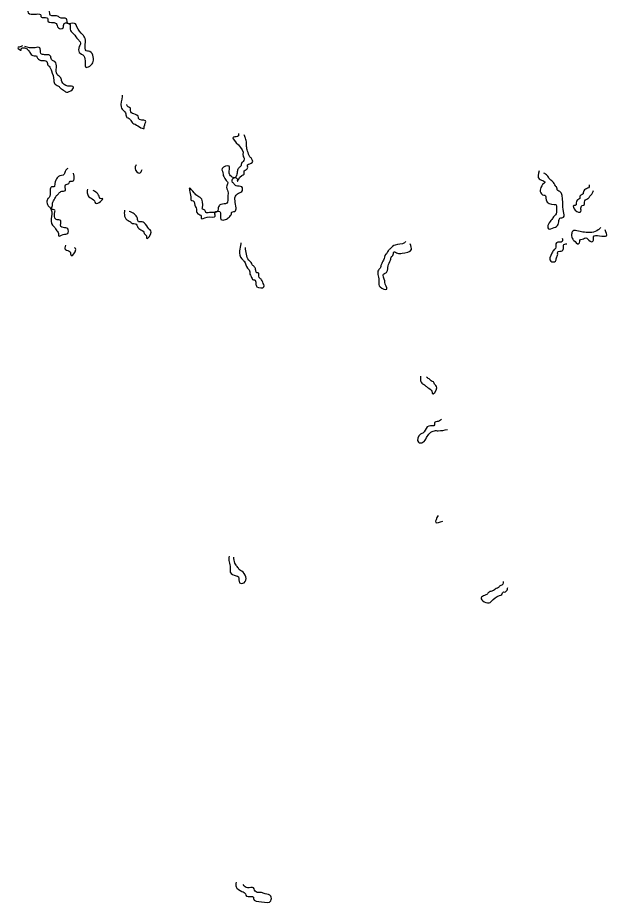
# Model space of a CAD drawing. Header units: metres. Extents: x 0 to 100, y 0 to 141.
# Drawn here: x 1.27 to 13.97, y 92.04 to 111.12 of the extents above; entities that cross this region are included whole.
import ezdxf

# ---------------------------------------------------------------- set-up
doc = ezdxf.new("R2010")
doc.units = ezdxf.units.M

msp = doc.modelspace()

# ---------------------------------------------------------------- linework, layer by layer
for points in [[(1.5, 111.375), (1.5, 111.225), (1.675, 111.2), (1.775, 111.175), (1.775, 111.15), (1.85, 111.125), (1.925, 111.1), (1.925, 111.05), (2.1, 111), (2.15, 110.9), (2.25, 110.9), (2.275, 111), (2.4, 110.975), (2.4, 110.875), (2.475, 110.775), (2.575, 110.65), (2.6, 110.625), (2.625, 110.575), (2.6, 110.5), (2.6, 110.375), (2.7, 110.3), (2.75, 110.05), (2.85, 110.1), (2.875, 110.125), (2.9, 110.175), (2.8, 110.4), (2.775, 110.4), (2.725, 110.675), (2.7, 110.725), (2.675, 110.75), (2.55, 110.925), (2.5, 111), (2.35, 111), (2.325, 111.1), (2.175, 111.125), (2.15, 111.15), (1.975, 111.175), (1.95, 111.275), (1.925, 111.3), (1.85, 111.325), (1.75, 111.35)], [(1.375, 110.525), (1.35, 110.5), (1.275, 110.475), (1.35, 110.425), (1.35, 110.45), (1.4, 110.475), (1.475, 110.45), (1.5, 110.425), (1.55, 110.35), (1.625, 110.3), (1.675, 110.3), (1.7, 110.25), (1.8, 110.2), (1.85, 110.2), (1.9, 110.175), (1.925, 110.1), (1.95, 110.075), (2, 109.975), (2.05, 109.775), (2.05, 109.75), (2.1, 109.675), (2.15, 109.65), (2.175, 109.625), (2.2, 109.6), (2.275, 109.55), (2.3, 109.525), (2.475, 109.625), (2.375, 109.65), (2.35, 109.65), (2.225, 109.75), (2.2, 109.825), (2.125, 109.9), (2.075, 110.175), (2.025, 110.2), (2, 110.225), (1.975, 110.3), (1.9, 110.325), (1.85, 110.325), (1.775, 110.35), (1.75, 110.475), (1.65, 110.475), (1.425, 110.5)], [(3.525, 109.45), (3.525, 109.425), (3.5, 109.2), (3.525, 109.15), (3.55, 109.125), (3.6, 109.05), (3.625, 108.975), (3.675, 108.95), (3.7, 108.925), (3.75, 108.85), (3.8, 108.825), (4, 108.75), (4, 108.775), (4.025, 108.9), (3.875, 108.95), (3.875, 108.975), (3.775, 109.05), (3.725, 109.075), (3.7, 109.125), (3.7, 109.175), (3.65, 109.2), (3.625, 109.25)], [(6.025, 108.625), (6.025, 108.575), (5.925, 108.55), (6.125, 108.225), (6.125, 108.15), (6.15, 108.075), (6.125, 108.025), (6.1, 108), (6.075, 107.925), (6.05, 107.9), (6.025, 107.875), (6, 107.8), (5.975, 107.7), (5.95, 107.675), (5.875, 107.7), (5.825, 107.775), (5.825, 107.925), (5.675, 107.875), (5.7, 107.75), (5.7, 107.725), (5.725, 107.675), (5.775, 107.6), (5.8, 107.575), (5.775, 107.5), (5.8, 107.375), (5.8, 107.275), (5.775, 107.125), (5.65, 107.1), (5.6, 107.05), (5.575, 106.95), (5.4, 106.925), (5.325, 106.925), (5.3, 106.975), (5.25, 107), (5.25, 107.025), (5.2, 107.25), (5.15, 107.275), (5.075, 107.35), (4.975, 107.45), (5, 107.225), (5, 107.2), (5.05, 107.175), (5.1, 107.05), (5.125, 107), (5.125, 106.95), (5.15, 106.9), (5.225, 106.85), (5.225, 106.8), (5.35, 106.825), (5.525, 106.85), (5.525, 106.925), (5.625, 106.95), (5.65, 106.775), (5.75, 106.775), (5.825, 106.825), (5.875, 106.9), (5.875, 106.925), (5.95, 106.95), (5.975, 107.025), (5.975, 107.3), (6.05, 107.35), (6.1, 107.375), (6.1, 107.475), (5.975, 107.5), (5.925, 107.55), (5.9, 107.575), (5.925, 107.675), (6, 107.65), (6, 107.6), (6.1, 107.725), (6.15, 107.75), (6.15, 107.825), (6.2, 107.85), (6.225, 107.925), (6.225, 107.95), (6.325, 108), (6.3, 108.1), (6.275, 108.125), (6.225, 108.25), (6.2, 108.35), (6.2, 108.425), (6.175, 108.525), (6.15, 108.6)], [(2.35, 107.875), (2.3, 107.825), (2.275, 107.75), (2.15, 107.7), (2.125, 107.675), (2.075, 107.55), (2.05, 107.475), (2, 107.475), (1.975, 107.4), (1.95, 107.25), (1.925, 107.225), (1.9, 107.15), (1.95, 107.05), (1.975, 107.025), (2.025, 106.65), (2.05, 106.625), (2.075, 106.6), (2.1, 106.55), (2.15, 106.475), (2.15, 106.425), (2.25, 106.45), (2.35, 106.475), (2.35, 106.575), (2.25, 106.6), (2.2, 106.625), (2.2, 106.75), (2.1, 106.775), (2.075, 106.95), (2.075, 106.975), (2, 107), (2.025, 107.075), (2.025, 107.125), (2.075, 107.225), (2.1, 107.275), (2.15, 107.325), (2.2, 107.375), (2.3, 107.4), (2.3, 107.525), (2.375, 107.55), (2.4, 107.6), (2.45, 107.6), (2.475, 107.775)], [(3.825, 107.95), (3.8, 107.875), (3.9, 107.775), (3.95, 107.85)], [(12.5, 107.825), (12.5, 107.65), (12.55, 107.625), (12.625, 107.575), (12.6, 107.55), (12.55, 107.325), (12.6, 107.3), (12.625, 107.3), (12.65, 107.2), (12.825, 107.1), (12.85, 107.1), (12.875, 107), (12.85, 106.875), (12.825, 106.85), (12.775, 106.775), (12.7, 106.675), (12.7, 106.575), (12.825, 106.6), (12.875, 106.625), (12.925, 106.725), (12.925, 106.75), (12.95, 106.8), (13.025, 106.825), (13.025, 106.95), (13, 107.275), (12.975, 107.35), (12.95, 107.375), (12.9, 107.4), (12.875, 107.475), (12.85, 107.5), (12.825, 107.55), (12.75, 107.625), (12.725, 107.65), (12.675, 107.725), (12.6, 107.775)], [(2.775, 107.425), (2.775, 107.325), (2.825, 107.25), (2.925, 107.175), (2.95, 107.125), (3.1, 107.225), (3.05, 107.225), (3.025, 107.275), (3, 107.325), (2.9, 107.4)], [(13.575, 107.525), (13.575, 107.475), (13.5, 107.425), (13.45, 107.35), (13.45, 107.325), (13.4, 107.3), (13.375, 107.25), (13.375, 107.225), (13.325, 107.2), (13.275, 107.075), (13.25, 107.075), (13.275, 106.975), (13.4, 106.95), (13.4, 107), (13.425, 107.075), (13.475, 107.1), (13.475, 107.15), (13.5, 107.2), (13.55, 107.225), (13.575, 107.25), (13.65, 107.35), (13.675, 107.4)], [(3.575, 106.975), (3.575, 106.85), (3.65, 106.75), (3.7, 106.725), (3.725, 106.7), (3.825, 106.675), (3.85, 106.625), (3.925, 106.55), (3.975, 106.525), (4, 106.475), (4.05, 106.4), (4.05, 106.375), (4.15, 106.5), (4.125, 106.55), (4.1, 106.575), (4, 106.7), (3.95, 106.725), (3.875, 106.725), (3.85, 106.8), (3.675, 106.95)], [(13.825, 106.6), (13.775, 106.55), (13.475, 106.5), (13.35, 106.525), (13.225, 106.525), (13.2, 106.45), (13.225, 106.35), (13.25, 106.325), (13.35, 106.25), (13.375, 106.3), (13.375, 106.325), (13.425, 106.35), (13.525, 106.375), (13.55, 106.35), (13.65, 106.3), (13.675, 106.375), (13.675, 106.4), (13.95, 106.425), (13.925, 106.55)], [(6.075, 106.275), (6.075, 106.25), (6.05, 106.1), (6.1, 105.925), (6.15, 105.875), (6.225, 105.725), (6.275, 105.65), (6.275, 105.6), (6.3, 105.55), (6.35, 105.475), (6.375, 105.475), (6.4, 105.4), (6.425, 105.325), (6.575, 105.325), (6.55, 105.425), (6.525, 105.475), (6.5, 105.5), (6.475, 105.525), (6.45, 105.625), (6.425, 105.625), (6.4, 105.675), (6.375, 105.75), (6.325, 105.8), (6.3, 105.85), (6.275, 105.875), (6.25, 105.9), (6.2, 106.025), (6.175, 106.175)], [(9.625, 106.3), (9.6, 106.275), (9.4, 106.225), (9.3, 106.15), (9.275, 106.125), (9.25, 106.1), (9.225, 106.05), (9.2, 106.025), (9.15, 105.9), (9.1, 105.8), (9.075, 105.725), (9.05, 105.7), (9.025, 105.625), (9.05, 105.5), (9.05, 105.375), (9.075, 105.325), (9.225, 105.275), (9.175, 105.425), (9.175, 105.45), (9.15, 105.6), (9.2, 105.625), (9.225, 105.65), (9.25, 105.775), (9.3, 105.9), (9.325, 105.975), (9.35, 106), (9.375, 106.075), (9.45, 106.05), (9.55, 106.05), (9.75, 106.125), (9.725, 106.25)], [(13, 106.375), (13, 106.3), (12.875, 106.275), (12.85, 106.15), (12.825, 106.125), (12.775, 106.05), (12.75, 105.875), (12.85, 105.875), (12.875, 105.95), (12.9, 106.025), (12.9, 106.075), (13, 106.1), (13.025, 106.175), (13.025, 106.225), (13.1, 106.25)], [(2.3, 106.225), (2.3, 106.125), (2.4, 106.075), (2.425, 106), (2.525, 106.125), (2.5, 106.175)], [(9.95, 103.4), (9.95, 103.3), (9.975, 103.25), (10.05, 103.2), (10.075, 103.175), (10.175, 103.1), (10.2, 103.05), (10.2, 103.025), (10.3, 103.15), (10.275, 103.2), (10.25, 103.225), (10.225, 103.275), (10.175, 103.3), (10.15, 103.325), (10.075, 103.375)], [(10.4, 102.475), (10.375, 102.45), (10.325, 102.425), (10.25, 102.4), (10.25, 102.35), (10.125, 102.325), (10.025, 102.2), (10, 102.175), (9.95, 102.15), (9.9, 101.975), (10, 101.975), (10.075, 102.075), (10.25, 102.225), (10.325, 102.225), (10.525, 102.25)], [(10.325, 100.4), (10.275, 100.25), (10.425, 100.275)], [(5.825, 99.525), (5.825, 99.4), (5.85, 99.275), (5.85, 99.225), (5.85, 99.175), (5.975, 99.1), (6.025, 99.075), (6.05, 98.95), (6.15, 98.95), (6.1, 99.2), (6.05, 99.225), (6, 99.3), (5.975, 99.325), (5.95, 99.375), (5.925, 99.5)], [(11.725, 98.975), (11.725, 98.95), (11.7, 98.9), (11.65, 98.875), (11.625, 98.85), (11.575, 98.825), (11.5, 98.775), (11.425, 98.75), (11.375, 98.7), (11.325, 98.675), (11.25, 98.625), (11.45, 98.525), (11.475, 98.55), (11.65, 98.675), (11.7, 98.7), (11.725, 98.75), (11.75, 98.75), (11.8, 98.775), (11.825, 98.85)], [(5.975, 92.5), (5.975, 92.4), (6.1, 92.3), (6.15, 92.275), (6.175, 92.25), (6.2, 92.2), (6.35, 92.175), (6.35, 92.15), (6.525, 92.075), (6.725, 92.1), (6.725, 92.2), (6.6, 92.25), (6.525, 92.275), (6.45, 92.275), (6.375, 92.325), (6.35, 92.375), (6.225, 92.375), (6.125, 92.45)]]:
    msp.add_spline(points, degree=3)

doc.saveas('drawing.dxf')
